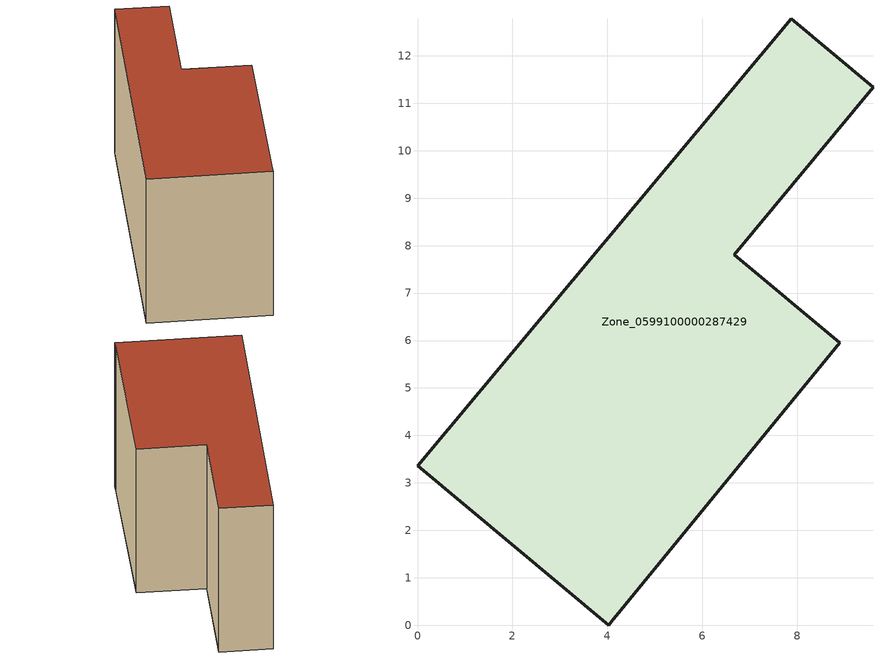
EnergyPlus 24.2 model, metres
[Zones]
Zone_0599100000287429
 floor ground (C_G): 4.13,0.12 4.03,0 0,3.36 7.88,12.78 9.6,11.34 6.68,7.81 8.9,5.95 4.19,0.2 z0
 wall outside (C_F): 9.6,11.34 7.88,12.78 0,3.36 4.03,0 4.13,0.12 4.19,0.2 8.9,5.95 6.68,7.81 9.6,11.34 z0:7.18
 roof outside (C_R): 4.03,0 4.13,0.12 4.19,0.2 8.9,5.95 6.68,7.81 9.6,11.34 7.88,12.78 0,3.36 z7.18
[BUILDING]
Pand.0599100000287429: North Axis=0; Terrain=City; Loads Convergence Tolerance Value=0.04; Temperature Convergence Tolerance Value=0.4; Solar Distribution=FullExterior; Maximum Number of Warmup Days=25; Minimum Number of Warmup Days=1
[Site:Location]
Rotterdam.The.Hague.AP_ZH_NLD Design_Conditions: Latitude=51.96; Longitude=4.45; Time Zone=1; Elevation=-4.5
[SITE:GROUNDTEMPERATURE:BUILDINGSURFACE]
18, 18, 18, 18, 18, 18, 18, 18, 18, 18, 18, 18
[MATERIAL] Thermal Absorptance=0.9; Solar Absorptance=0.7; Visible Absorptance=0.7
Name | Roughness | Thickness | Conductivity | Density | Specific Heat
G.TC.1946 | MediumSmooth | 0.15 | 1 | 540 | 1210
F.TC.1946 | Rough | 0.3 | 0.857143 | 1920 | 840
R.TC.1946 | MediumRough | 0.2 | 0.909091 | 1500 | 1000
[CONSTRUCTION]
C_G: G.TC.1946
C_F: F.TC.1946
C_R: R.TC.1946
[ZONE]
Zone_0599100000287429: Type=1; Multiplier=1; Ceiling Height=Autocalculate; Volume=Autocalculate; Floor Area=autocalculate; Part of Total Floor Area=Yes
[ZONEINFILTRATION:DESIGNFLOWRATE]
Infil_Zone_0599100000287429: Zone or ZoneList or Space or SpaceList=Zone_0599100000287429; Schedule=AlwaysOn; Design Flow Rate Calculation Method=Flow/Area; Flow Rate per Floor Area=0.003; Constant Term Coefficient=1; Temperature Term Coefficient=0; Velocity Term Coefficient=0; Velocity Squared Term Coefficient=0
[HVACTEMPLATE:ZONE:IDEALLOADSAIRSYSTEM]
Zone_0599100000287429: Maximum Heating Supply Air Temperature=50; Minimum Cooling Supply Air Temperature=13; Maximum Heating Supply Air Humidity Ratio=0.0156; Minimum Cooling Supply Air Humidity Ratio=0.0077; Heating Limit=NoLimit; Cooling Limit=NoLimit; Dehumidification Control Type=ConstantSensibleHeatRatio; Cooling Sensible Heat Ratio=0.7; Dehumidification Setpoint=60; Humidification Control Type=None; Humidification Setpoint=30; Outdoor Air Method=None; Outdoor Air Flow Rate per Person=0.00944; Outdoor Air Flow Rate per Zone Floor Area=0; Outdoor Air Flow Rate per Zone=0; Demand Controlled Ventilation Type=None; Outdoor Air Economizer Type=NoEconomizer; Heat Recovery Type=None; Sensible Heat Recovery Effectiveness=0.7; Latent Heat Recovery Effectiveness=0.65
[ZONECONTROL:THERMOSTAT]
ThermostatControl_Zone_0599100000287429: Zone or ZoneList=Zone_0599100000287429; Control Type Schedule=DualSetpointControlType; Control 1=Thermostat_Zone_0599100000287429; Temperature Difference Between Cutout And Setpoint=0
[THERMOSTATSETPOINT:DUALSETPOINT]
Thermostat_Zone_0599100000287429: Heating Setpoint Temperature Schedule=HeatingSetpoint_Zone_0599100000287429; Cooling Setpoint Temperature Schedule=CoolingSetpoint_Zone_0599100000287429
[SCHEDULE:COMPACT]
HeatingSetpoint_Zone_0599100000287429: Through: 12/31, For: AllDays, Until: 24:00, 21
CoolingSetpoint_Zone_0599100000287429: Through: 12/31, For: AllDays, Until: 24:00, 24
DualSetpointControlType: Through: 12/31, For: AllDays, Until: 24:00, 4
AlwaysOn: Through: 12/31, For: AllDays, Until: 24:00, 1
